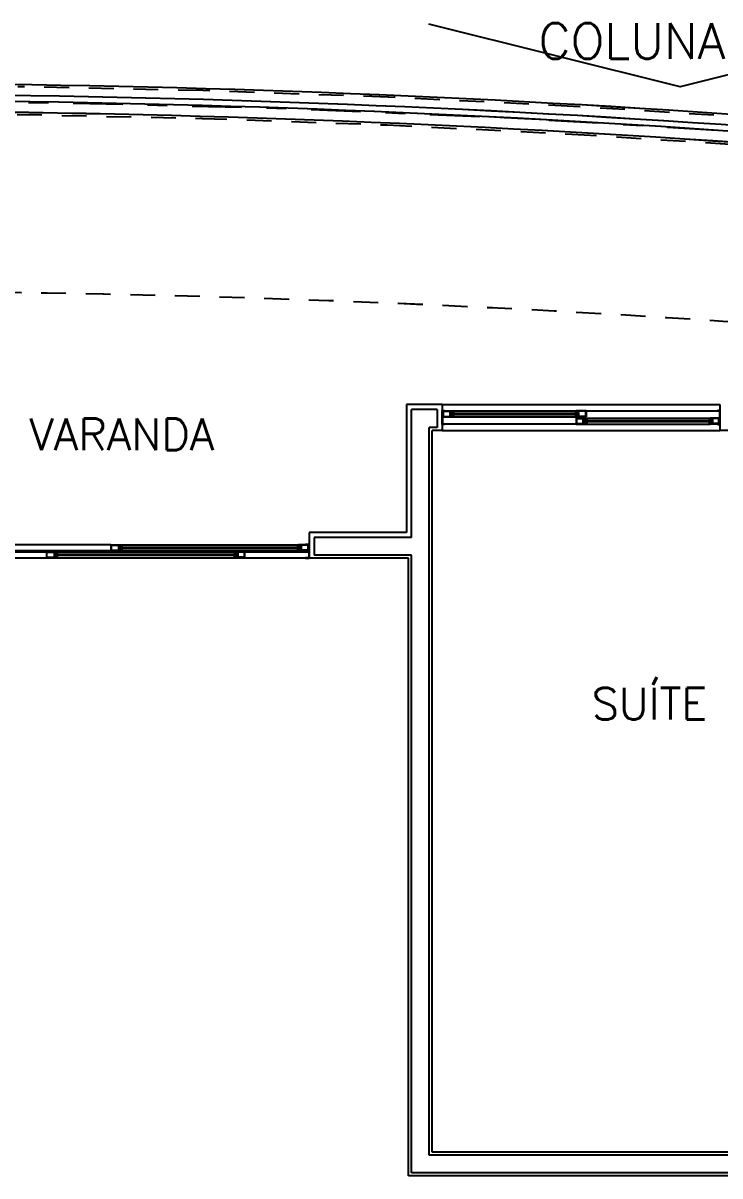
# Model space of a CAD drawing. Header units: millimetres. Extents: x 188.6 to 263.2, y 40.1 to 120.1.
# Drawn here: x 230.28 to 233.79, y 75.68 to 81.49 of the extents above; entities that cross this region are included whole.
import ezdxf

# ---------------------------------------------------------------- set-up
doc = ezdxf.new("R2010")
doc.units = ezdxf.units.MM
for name, pattern in [('ACAD_ISO14W100', [24, 12, -3, 0, -3, 0, -3, 0, -3]), ('DASHDOT2', [0.5, 0.25, -0.125, 0, -0.125]), ('HIDDEN2', [0.1875, 0.125, -0.0625])]:
    doc.linetypes.add(name, pattern=pattern)
for name, color, linetype in [('ARQ', 8, 'Continuous'), ('ARQ-TXT', 8, 'Continuous'), ('ESTR-VIGAS', 11, 'HIDDEN2'), ('ESTRUTURA', 7, 'Continuous'), ('SPDA-MALHA', 162, 'ACAD_ISO14W100')]:
    doc.layers.add(name, color=color, linetype=linetype)
doc.styles.add('60-75', font='romans.shx', dxfattribs={"height": 0.12})
doc.styles.add('MC-ROMANS', font='romans')

# ---------------------------------------------------------------- blocks, each defined once
blk = doc.blocks.new('varanda pav tipo')
at = {"color": 0, "linetype": 'Continuous'}
for radius, start, end in [(66.1415, 81.899467, 98.100485), (66.0865, 81.940842, 98.059109), (66.0565, 81.963438, 98.036513), (66.0015, 82.004914, 97.995038)]:
    blk.add_arc((21.85, -66.1865), radius, start, end, dxfattribs=at)
at = {"color": 0, "linetype": 'ByBlock'}
blk.add_arc((21.8853, -67.5842), 66.4892, 85.900109, 89.819671, dxfattribs=at)
blk = doc.blocks.new('XREF-TIPO$0$A$C491F7D64-flat-1')
for p, q in [((-0.057, 0.03), (-0.005, 0.03)), ((-0.057, 0.03), (-0.057, 0)), ((-0.055, 0.028), (-0.019, 0.028)), ((-0.055, 0.002), (-0.055, 0.028)), ((-0.055, 0.002), (-0.007, 0.002)), ((-0.019, 0.028), (-0.019, 0.008)), ((-0.007, 0.008), (-0.019, 0.008)), ((-0.017, 0.03), (-0.017, 0.02)), ((-0.005, 0.02), (-0.017, 0.02)), ((-0.017, 0.02), (-0.017, 0.01)), ((-0.005, 0.01), (-0.017, 0.01)), ((-0.005, 0.0195), (-0.0165, 0.0195)), ((0, 0.0185), (-0.0165, 0.0185)), ((0, 0.0115), (-0.0165, 0.0115)), ((-0.005, 0.0105), (-0.0165, 0.0105)), ((-0.015, 0.028), (-0.015, 0.022)), ((-0.015, 0.028), (-0.007, 0.028)), ((-0.007, 0.022), (-0.015, 0.022)), ((-0.007, 0.028), (-0.007, 0.022)), ((-0.007, 0.008), (-0.007, 0.002)), ((-0.005, 0.03), (-0.005, 0.02)), ((-0.005, 0.01), (-0.005, 0)), ((-0.0045, 0.02), (-0.0045, 0.025)), ((-0.0045, 0.01), (-0.0045, 0.005)), ((0, 0.02), (0, 0.0185)), ((0, 0.01), (0, 0.0115)), ((-0.057, 0), (-0.005, 0)), ((-0.055, 0), (-0.055, 0))]:
    blk.add_line(p, q)
for centre, radius, start, end in [((-0.0165, 0.019), 0.0005, 90, 270), ((-0.0165, 0.011), 0.0005, 90, 270), ((-0.005, 0.02), 0.0005, 270, 0), ((-0.005, 0.01), 0.0005, 0, 90), ((-0.005, 0.02), 0.005, 0, 84.26083), ((-0.005, 0.01), 0.005, 275.73917, 0)]:
    blk.add_arc(centre, radius, start, end)
blk = doc.blocks.new('XREF-TIPO$0$A$C70231090-flat-1')
for p, q in [((-0.055, 0.02), (-0.055, 0.0185)), ((-0.055, 0.0185), (-0.0385, 0.0185)), ((-0.055, 0.0115), (-0.0385, 0.0115)), ((-0.055, 0.01), (-0.055, 0.0115)), ((-0.0505, 0.02), (-0.0505, 0.025)), ((-0.0505, 0.01), (-0.0505, 0.005)), ((0, 0.03), (-0.05, 0.03)), ((-0.05, 0.03), (-0.05, 0.02)), ((-0.05, 0.02), (-0.038, 0.02)), ((-0.05, 0.0195), (-0.0385, 0.0195)), ((-0.05, 0.0105), (-0.0385, 0.0105)), ((-0.05, 0.01), (-0.05, 0)), ((-0.05, 0.01), (-0.038, 0.01)), ((-0.04, 0.028), (-0.048, 0.028)), ((-0.048, 0.028), (-0.048, 0.022)), ((-0.048, 0.022), (-0.04, 0.022)), ((-0.048, 0.008), (-0.036, 0.008)), ((-0.048, 0.008), (-0.048, 0.002)), ((-0.002, 0.002), (-0.048, 0.002)), ((-0.04, 0.028), (-0.04, 0.022)), ((-0.038, 0.03), (-0.038, 0.02)), ((-0.038, 0.02), (-0.038, 0.01)), ((-0.002, 0.028), (-0.036, 0.028)), ((-0.036, 0.028), (-0.036, 0.008)), ((-0.002, 0.019), (-0.002, 0.028)), ((-0.002, 0.002), (-0.002, 0.019)), ((-0.002, 0.019), (-0.002, 0.019)), ((0, 0.017), (0, 0.03)), ((0, 0.002), (0, 0.017)), ((0, 0.017), (0, 0.017)), ((0, 0), (0, 0.002)), ((0, 0.002), (0, 0.002)), ((0, 0), (-0.05, 0))]:
    blk.add_line(p, q)
for centre, radius, start, end in [((-0.05, 0.02), 0.005, 95.73917, 180), ((-0.05, 0.01), 0.005, 180, 264.26083), ((-0.05, 0.02), 0.0005, 180, 270), ((-0.05, 0.01), 0.0005, 90, 180), ((-0.0385, 0.019), 0.0005, 270, 90), ((-0.0385, 0.011), 0.0005, 270, 90)]:
    blk.add_arc(centre, radius, start, end)
blk = doc.blocks.new('XREF-TIPO$0$A$C491F7D64-flat-2')
for p, q in [((-0.057, 0.03), (-0.005, 0.03)), ((-0.057, 0.03), (-0.057, 0)), ((-0.055, 0.028), (-0.019, 0.028)), ((-0.055, 0.002), (-0.055, 0.028)), ((-0.055, 0.002), (-0.007, 0.002)), ((-0.019, 0.028), (-0.019, 0.008)), ((-0.007, 0.008), (-0.019, 0.008)), ((-0.017, 0.03), (-0.017, 0.02)), ((-0.005, 0.02), (-0.017, 0.02)), ((-0.017, 0.02), (-0.017, 0.01)), ((-0.005, 0.01), (-0.017, 0.01)), ((-0.005, 0.0195), (-0.0165, 0.0195)), ((0, 0.0185), (-0.0165, 0.0185)), ((0, 0.0115), (-0.0165, 0.0115)), ((-0.005, 0.0105), (-0.0165, 0.0105)), ((-0.015, 0.028), (-0.015, 0.022)), ((-0.015, 0.028), (-0.007, 0.028)), ((-0.007, 0.022), (-0.015, 0.022)), ((-0.007, 0.028), (-0.007, 0.022)), ((-0.007, 0.008), (-0.007, 0.002)), ((-0.005, 0.03), (-0.005, 0.02)), ((-0.005, 0.01), (-0.005, 0)), ((-0.0045, 0.02), (-0.0045, 0.025)), ((-0.0045, 0.01), (-0.0045, 0.005)), ((0, 0.02), (0, 0.0185)), ((0, 0.01), (0, 0.0115)), ((-0.057, 0), (-0.005, 0)), ((-0.055, 0), (-0.055, 0))]:
    blk.add_line(p, q)
for centre, radius, start, end in [((-0.0165, 0.019), 0.0005, 90, 270), ((-0.0165, 0.011), 0.0005, 90, 270), ((-0.005, 0.02), 0.0005, 270, 0), ((-0.005, 0.01), 0.0005, 0, 90), ((-0.005, 0.02), 0.005, 0, 84.26083), ((-0.005, 0.01), 0.005, 275.73917, 0)]:
    blk.add_arc(centre, radius, start, end)
blk = doc.blocks.new('XREF-TIPO$0$A$C491F7D64-flat-3')
for p, q in [((0, 0.02), (0, 0.0185)), ((0, 0.0185), (0.0165, 0.0185)), ((0, 0.01), (0, 0.0115)), ((0, 0.0115), (0.0165, 0.0115)), ((0.0045, 0.02), (0.0045, 0.025)), ((0.0045, 0.01), (0.0045, 0.005)), ((0.057, 0.03), (0.005, 0.03)), ((0.005, 0.03), (0.005, 0.02)), ((0.005, 0.02), (0.017, 0.02)), ((0.005, 0.0195), (0.0165, 0.0195)), ((0.005, 0.0105), (0.0165, 0.0105)), ((0.005, 0.01), (0.017, 0.01)), ((0.005, 0.01), (0.005, 0)), ((0.007, 0.028), (0.007, 0.022)), ((0.015, 0.028), (0.007, 0.028)), ((0.007, 0.022), (0.015, 0.022)), ((0.007, 0.008), (0.007, 0.002)), ((0.007, 0.008), (0.019, 0.008)), ((0.055, 0.002), (0.007, 0.002)), ((0.015, 0.028), (0.015, 0.022)), ((0.017, 0.03), (0.017, 0.02)), ((0.017, 0.02), (0.017, 0.01)), ((0.019, 0.028), (0.019, 0.008)), ((0.055, 0.028), (0.019, 0.028)), ((0.055, 0.002), (0.055, 0.028)), ((0.057, 0.03), (0.057, 0)), ((0.057, 0), (0.005, 0)), ((0.055, 0), (0.055, 0))]:
    blk.add_line(p, q)
for centre, radius, start, end in [((0.005, 0.02), 0.005, 95.73917, 180), ((0.005, 0.01), 0.005, 180, 264.26083), ((0.005, 0.02), 0.0005, 180, 270), ((0.005, 0.01), 0.0005, 90, 180), ((0.0165, 0.019), 0.0005, 270, 90), ((0.0165, 0.011), 0.0005, 270, 90)]:
    blk.add_arc(centre, radius, start, end)
blk = doc.blocks.new('XREF-TIPO$0$A$C752324B1')
at = {"color": 0}
for p, q in [((0.02, 0.071), (0, 0.071)), ((0, 0.071), (0, 0)), ((0.002, 0.069), (0.002, 0.002)), ((0.002, 0.069), (0.02, 0.069)), ((1, 0.068), (0.002, 0.068)), ((0.02, 0.071), (0.02, 0.069)), ((1.002, 0.068), (1.9498, 0.068)), ((1.98, 0.071), (1.98, 0.069)), ((1.98, 0.071), (2, 0.071)), ((1.998, 0.069), (1.98, 0.069)), ((1.998, 0.069), (1.998, 0.002)), ((2, 0.071), (2, 0)), ((1, 0.038), (0.002, 0.038)), ((0.002, 0.033), (1.998, 0.033)), ((0.002, 0.003), (1.998, 0.003)), ((0.002, 0.002), (0.02, 0.002)), ((0.02, 0), (0.02, 0.002)), ((0.7152, 0.021), (1.6372, 0.021)), ((0.7152, 0.015), (1.6372, 0.015)), ((0.7272, 0.033), (1.6252, 0.033)), ((0.7272, 0.003), (1.6252, 0.003)), ((1, 0.038), (1.9498, 0.038)), ((1.04, 0.056), (1.9568, 0.056)), ((1.04, 0.05), (1.9568, 0.05)), ((1.98, 0), (1.98, 0.002)), ((1.9978, 0.002), (1.98, 0.002)), ((0.02, 0), (0, 0)), ((1.98, 0), (1.9998, 0))]:
    blk.add_line(p, q, dxfattribs=at)
for name, p in [('XREF-TIPO$0$A$C491F7D64-flat-1', (1.057, 0.038)), ('XREF-TIPO$0$A$C491F7D64-flat-3', (1.9398, 0.038)), ('XREF-TIPO$0$A$C491F7D64-flat-2', (0.7322, 0.003)), ('XREF-TIPO$0$A$C70231090-flat-1', (1.6752, 0.003))]:
    blk.add_blockref(name, p, dxfattribs=at)
blk = doc.blocks.new('XREF-TIPO$0$A$C23913CE5-flat-1')
at = {"color": 0}
for p, q in [((0.003, -0.675), (0.003, -0.0022)), ((0.039, -0.003), (0.039, -0.05)), ((0.069, -0.003), (0.039, -0.003)), ((0.039, -0.675), (0.039, -0.05)), ((0.049, -0.05), (0.039, -0.05)), ((0.041, -0.005), (0.041, -0.048)), ((0.067, -0.005), (0.041, -0.005)), ((0.047, -0.048), (0.041, -0.048)), ((0.067, -0.036), (0.047, -0.036)), ((0.047, -0.048), (0.047, -0.036)), ((0.069, -0.038), (0.049, -0.038)), ((0.049, -0.05), (0.049, -0.038)), ((0.051, -0.686), (0.051, -0.039)), ((0.051, -0.039), (0.057, -0.039)), ((0.057, -0.686), (0.057, -0.039)), ((0.059, -0.05), (0.059, -0.038)), ((0.069, -0.05), (0.059, -0.05)), ((0.061, -0.048), (0.061, -0.04)), ((0.067, -0.04), (0.061, -0.04)), ((0.067, -0.048), (0.061, -0.048)), ((0.067, -0.005), (0.067, -0.036)), ((0.067, -0.04), (0.067, -0.048)), ((0.069, -0.003), (0.069, -0.05)), ((0.069, -0.675), (0.069, -0.05)), ((0.003, -0.675), (0.003, -0.725)), ((0.003, -0.675), (0.033, -0.675)), ((0.005, -0.677), (0.005, -0.723)), ((0.005, -0.677), (0.031, -0.677)), ((0.031, -0.677), (0.031, -0.711)), ((0.033, -0.675), (0.033, -0.725)), ((0.039, -0.725), (0.039, -0.675)), ((0.049, -0.675), (0.039, -0.675)), ((0.041, -0.723), (0.041, -0.677)), ((0.047, -0.677), (0.041, -0.677)), ((0.047, -0.677), (0.047, -0.689)), ((0.067, -0.689), (0.047, -0.689)), ((0.049, -0.675), (0.049, -0.687)), ((0.069, -0.687), (0.049, -0.687)), ((0.051, -0.686), (0.057, -0.686)), ((0.059, -0.675), (0.059, -0.687)), ((0.069, -0.675), (0.059, -0.675)), ((0.061, -0.677), (0.061, -0.685)), ((0.067, -0.677), (0.061, -0.677)), ((0.067, -0.685), (0.061, -0.685)), ((0.067, -0.685), (0.067, -0.677)), ((0.067, -0.723), (0.067, -0.689)), ((0.069, -0.725), (0.069, -0.675)), ((0.013, -0.725), (0.003, -0.725)), ((0.003, -1.3465), (0.003, -0.725)), ((0.011, -0.723), (0.005, -0.723)), ((0.011, -0.723), (0.011, -0.711)), ((0.031, -0.711), (0.011, -0.711)), ((0.013, -0.725), (0.013, -0.713)), ((0.033, -0.713), (0.013, -0.713)), ((0.015, -1.3575), (0.015, -0.714)), ((0.015, -0.714), (0.021, -0.714)), ((0.021, -1.3575), (0.021, -0.714)), ((0.023, -0.725), (0.023, -0.713)), ((0.033, -0.725), (0.023, -0.725)), ((0.031, -0.715), (0.025, -0.715)), ((0.025, -0.723), (0.025, -0.715)), ((0.031, -0.723), (0.025, -0.723)), ((0.031, -0.715), (0.031, -0.723)), ((0.033, -1.397), (0.033, -0.725)), ((0.039, -0.725), (0.069, -0.725)), ((0.041, -0.723), (0.067, -0.723)), ((0.069, -0.725), (0.069, -1.3982)), ((0.003, -1.397), (0.003, -1.3465)), ((0.013, -1.3465), (0.003, -1.3465)), ((0.011, -1.3485), (0.005, -1.3485)), ((0.005, -1.395), (0.005, -1.3485)), ((0.005, -1.395), (0.031, -1.395)), ((0.011, -1.3485), (0.011, -1.3605)), ((0.031, -1.3605), (0.011, -1.3605)), ((0.013, -1.3465), (0.013, -1.3585)), ((0.033, -1.3585), (0.013, -1.3585)), ((0.015, -1.3575), (0.021, -1.3575)), ((0.023, -1.3465), (0.023, -1.3585)), ((0.033, -1.3465), (0.023, -1.3465)), ((0.025, -1.3485), (0.025, -1.3565)), ((0.031, -1.3485), (0.025, -1.3485)), ((0.031, -1.3565), (0.025, -1.3565)), ((0.031, -1.3565), (0.031, -1.3485)), ((0.031, -1.395), (0.031, -1.3605)), ((0.033, -1.397), (0.033, -1.3585)), ((0.003, -1.397), (0.033, -1.397))]:
    blk.add_line(p, q, dxfattribs=at)
for points in [[(0.001, -0.0002), (0.001, -0.0104), (0.003, -0.0104), (0.003, -0.0022), (0.069, -0.0022), (0.069, -0.0102), (0.071, -0.0102), (0.071, -0.0002), (0.001, -0.0002)], [(0.001, -1.4002), (0.001, -1.39), (0.003, -1.39), (0.003, -1.3982), (0.069, -1.3982), (0.069, -1.3902), (0.071, -1.3902), (0.071, -1.4002), (0.001, -1.4002)]]:
    blk.add_lwpolyline(points, dxfattribs=at)
for points in [[(0.0505, -0.0385, 1), (0.0495, -0.0385), (0.0495, -0.05, -0.414214), (0.049, -0.0505), (0.044, -0.0505, 0.38517), (0.049, -0.055), (0.0505, -0.055)], [(0.064, -0.0505), (0.059, -0.0505, -0.414214), (0.0585, -0.05), (0.0585, -0.0385, 1), (0.0575, -0.0385), (0.0575, -0.055), (0.059, -0.055, 0.38517)], [(0.0505, -0.6865, -1), (0.0495, -0.6865), (0.0495, -0.675, 0.414214), (0.049, -0.6745), (0.044, -0.6745, -0.38517), (0.049, -0.67), (0.0505, -0.67)], [(0.064, -0.6745), (0.059, -0.6745, 0.414214), (0.0585, -0.675), (0.0585, -0.6865, -1), (0.0575, -0.6865), (0.0575, -0.67), (0.059, -0.67, -0.38517)], [(0.0145, -0.7135, 1), (0.0135, -0.7135), (0.0135, -0.725, -0.414214), (0.013, -0.7255), (0.008, -0.7255, 0.38517), (0.013, -0.73), (0.0145, -0.73)], [(0.028, -0.7255), (0.023, -0.7255, -0.414214), (0.0225, -0.725), (0.0225, -0.7135, 1), (0.0215, -0.7135), (0.0215, -0.73), (0.023, -0.73, 0.38517)], [(0.0135, -1.3465, 0.414214), (0.013, -1.346), (0.008, -1.346, -0.38517), (0.013, -1.3415), (0.0145, -1.3415), (0.0145, -1.358, -1), (0.0135, -1.358)], [(0.0225, -1.3465, -0.414214), (0.023, -1.346), (0.028, -1.346, 0.38517), (0.023, -1.3415), (0.0215, -1.3415), (0.0215, -1.358, 1), (0.0225, -1.358)]]:
    blk.add_lwpolyline(points, format="xyb", close=True, dxfattribs=at)
blk = doc.blocks.new('ESTR-TP-29.09.2016')
at = {"layer": 'ESTR-VIGAS'}
for points in [[(25.2337, 21.6385), (24.3002, 21.6583)], [(25.2347, 21.6385), (25.2337, 21.6385)], [(26.1679, 21.6055), (25.2347, 21.6385)], [(26.1689, 21.6055), (26.1679, 21.6055)], [(27.1015, 21.5593), (26.1689, 21.6055)], [(24.2972, 21.5184), (25.2307, 21.4986)], [(27.1025, 21.5592), (27.1015, 21.5593)], [(28.0343, 21.4999), (27.1025, 21.5592)], [(25.2298, 21.4986), (26.1629, 21.4656)], [(25.2298, 21.4986), (25.2307, 21.4986)], [(26.1619, 21.4656), (27.0946, 21.4195)], [(26.1619, 21.4656), (26.1629, 21.4656)], [(27.0936, 21.4195), (28.0254, 21.3601)], [(27.0936, 21.4195), (27.0946, 21.4195)]]:
    blk.add_lwpolyline(points, dxfattribs=at)

msp = doc.modelspace()

# ---------------------------------------------------------------- linework, layer by layer
at = {"layer": 'ARQ'}
for p, q in [((232.2132, 79.5696), (232.2132, 78.9246)), ((232.3932, 79.5696), (232.2132, 79.5696)), ((232.2132, 79.5696), (232.2132, 78.9246)), ((232.3932, 79.5696), (232.2132, 79.5696)), ((232.2382, 78.8996), (232.2382, 79.5446)), ((232.3682, 79.5446, 0.0006), (232.2382, 79.5446)), ((232.2382, 78.8996), (232.2382, 79.5446)), ((232.3682, 79.5446, 0.0006), (232.2382, 79.5446)), ((232.3682, 79.5446, 0.0006), (232.3682, 79.4546, 0.0006)), ((232.3682, 79.5446, 0.0006), (232.3682, 79.4546, 0.0006)), ((232.3932, 79.5696), (232.3932, 79.4397)), ((232.3932, 79.5696), (233.7934, 79.5696, 0.0006)), ((232.3932, 79.5696), (232.3932, 79.4397)), ((232.3932, 79.5696), (233.7934, 79.5696, 0.0006)), ((233.7934, 79.5696, 0.0006), (233.7934, 79.4396, 0.0006)), ((233.7934, 79.5696, 0.0006), (233.7934, 79.4396, 0.0006)), ((232.3282, 75.7846), (232.3282, 79.4546)), ((232.3682, 79.4546, 0.0006), (232.3282, 79.4546)), ((232.3282, 75.7846), (232.3282, 79.4546)), ((232.3682, 79.4546, 0.0006), (232.3282, 79.4546)), ((232.3932, 79.4397), (232.3432, 79.4397)), ((232.3932, 79.4397), (232.3432, 79.4397)), ((232.3432, 75.7996), (232.3432, 79.4396)), ((232.3432, 75.7996), (232.3432, 79.4396)), ((232.3932, 79.4397), (233.7934, 79.4396, 0.0006)), ((232.3932, 79.4397), (233.7934, 79.4396, 0.0006)), ((234.8432, 79.4395), (233.7934, 79.4395, 0.0006)), ((234.8432, 79.4395), (233.7934, 79.4395, 0.0006)), ((231.7232, 78.9246), (231.7232, 78.7946)), ((232.2132, 78.9246), (231.7232, 78.9246)), ((231.7232, 78.9246), (231.7232, 78.7946)), ((232.2132, 78.9246), (231.7232, 78.9246)), ((231.7482, 78.8996), (231.7482, 78.8096)), ((232.2382, 78.8996), (231.7482, 78.8996)), ((231.7482, 78.8996), (231.7482, 78.8096)), ((232.2382, 78.8996), (231.7482, 78.8996)), ((232.2232, 78.7946), (231.7232, 78.7946)), ((232.2232, 78.7946), (231.7232, 78.7946)), ((232.2382, 78.8096), (231.7482, 78.8096)), ((232.2382, 78.8096), (231.7482, 78.8096)), ((232.2232, 75.6796), (232.2232, 78.7946)), ((232.2232, 75.6796), (232.2232, 78.7946)), ((232.2382, 75.6946), (232.2382, 78.8096)), ((232.2382, 75.6946), (232.2382, 78.8096)), ((233.9982, 75.7846), (232.3282, 75.7846)), ((233.9982, 75.7846), (232.3282, 75.7846)), ((233.9932, 75.7996), (232.3432, 75.7996)), ((233.9932, 75.7996), (232.3432, 75.7996)), ((234.0132, 75.6796), (232.2232, 75.6796)), ((234.0132, 75.6796), (232.2232, 75.6796)), ((233.9982, 75.6946), (232.2382, 75.6946)), ((233.9982, 75.6946), (232.2382, 75.6946))]:
    msp.add_line(p, q, dxfattribs=at)
msp.add_lwpolyline([(234.8609, 81.4888), (233.5935, 81.1719), (232.3262, 81.4888)], dxfattribs=at)
msp.add_lwpolyline([(234.8609, 81.4888), (233.5935, 81.1719), (232.3262, 81.4888)], dxfattribs=at)
at = {"layer": 'SPDA-MALHA', "linetype": 'DASHDOT2'}
msp.add_arc((229.3076, 12.8362), 68.264, 82.215365, 97.790824, dxfattribs=at)

# ---------------------------------------------------------------- block references
at = {"layer": 'ARQ', "linetype": 'HIDDEN2'}
for p in [(207.4529, 81.2344), (207.4532, 81.2345)]:
    msp.add_blockref('varanda pav tipo', p, dxfattribs=at)
at = {"layer": 'ARQ', "rotation": 270}
msp.add_blockref('XREF-TIPO$0$A$C23913CE5-flat-1', (233.7934, 79.5406), dxfattribs=at)
msp.add_blockref('XREF-TIPO$0$A$C23913CE5-flat-1', (233.7934, 79.5406), dxfattribs=at)
at = {"layer": 'ARQ'}
msp.add_blockref('XREF-TIPO$0$A$C752324B1', (229.7232, 78.7946), dxfattribs=at)
msp.add_blockref('XREF-TIPO$0$A$C752324B1', (229.7232, 78.7946), dxfattribs=at)
at = {"layer": 'ESTRUTURA'}
msp.add_blockref('ESTR-TP-29.09.2016', (205.9531, 59.5144), dxfattribs=at)

# ---------------------------------------------------------------- texts
at = {"layer": 'ARQ', "insert": (232.8788, 81.3137), "char_height": 0.18, "attachment_point": 7, "style": 'MC-ROMANS'}
msp.add_mtext('\\A1;COLUNA 4', dxfattribs=at)
at = {"layer": 'ARQ-TXT', "style": '60-75'}
for s, p in [('VARANDA', (230.3114, 79.3391)), ('SUÍTE 1', (233.1464, 77.9809))]:
    msp.add_text(s, height=0.16, dxfattribs=at).set_placement(p)

doc.saveas('drawing.dxf')
